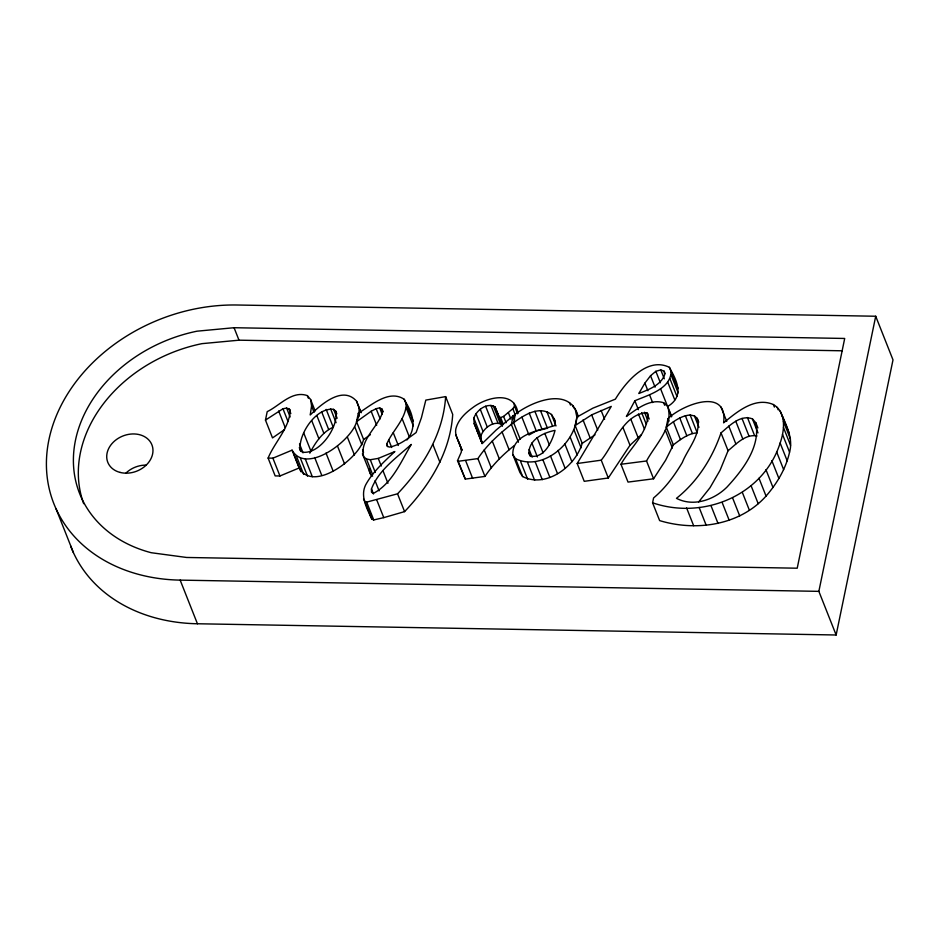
<?xml version="1.0" encoding="UTF-8"?>
<svg xmlns="http://www.w3.org/2000/svg" width="940" height="940" viewBox="0 0 940 940"><rect width="100%" height="100%" fill="white"/><g stroke="black" fill="none" stroke-linecap="round" stroke-linejoin="round"><path stroke-width="1.41" d="M363.615 439.509L356.565 421.696L358.316 413.236C371.1 405.469 388.913 389.019 404.259 399.312L406.303 403.237C406.221 419.005 392.662 430.214 386.751 444.009L387.115 446.277L389.454 447.076C399.618 445.302 407.937 438.416 416.103 432.565L421.426 417.713L425.82 400.099L445.642 396.61L452.704 414.423C450.331 451.94 429.933 485.028 404.588 511.619L383.767 517.635L373.732 519.938L371.84 519.127C366.682 507.941 359.221 494.969 366.706 483.031C373.944 470.776 384.625 461.188 394.87 451.529L378.268 458.403L370.278 459.731L366.471 458.99L363.78 456.922C358.998 440.272 378.174 427.195 382.639 412.037L382.075 409.147L379.643 407.854L376.153 408.689L371.147 411.262L356.565 421.696C351.983 440.237 306.181 475.346 292.07 450.166L272.894 458.168L268.112 458.086L275.162 475.899L279.955 475.981L299.12 467.979C313.243 493.159 359.033 458.062 363.615 439.509L370.348 434.703M370.619 516.777L370.63 514.192M406.95 439.967C416.514 428.746 413.424 414.869 406.303 403.237M671.642 416.455L667.611 406.28L663.64 402.72C649.775 398.443 636.991 408.971 626.381 416.479L634.864 400.757C648.306 394.929 671.266 388.925 671.184 370.713L669.409 367.329C647.061 356.401 625.605 382.263 615.371 399.159L592.87 408.172L576.902 417.078C574.587 444.315 542.11 471.422 515.578 458.744L512.841 454.608C511.983 433.575 540.606 430.285 555.399 425.338L554.295 419.029L551.451 414.47C539.078 405.246 524.073 415.163 513.628 422.612C500.233 432.988 487.272 444.338 477.908 458.603L458.25 461.281L457.51 460.682L461.364 451.964C461.693 443.821 454.208 437.417 455.818 429.051C458.038 419.769 465.347 412.954 472.82 407.572C485.757 397.573 514.732 389.372 517.975 413.4M660.55 388.714L667.6 406.527C682.804 397.397 678.715 384.284 671.184 370.713M369.549 468.919L369.455 471.586L370.83 474.735L372.628 476.122M284.503 429.627L272.518 437.911L265.468 420.098L267.207 411.638C279.685 405.704 292.011 390.218 307.333 395.611L310.611 399.535L311.575 405.986L310.224 414.975C321.057 404.529 342.806 385.153 356.624 401.286L359.174 408.113L358.798 416.267L356.565 421.696M335.803 411.25C338.87 426.372 320.07 454.537 302.469 452.199L300.33 450.424C297.651 435.291 315.899 406.973 333.606 409.358L335.803 411.25L336.814 413.8M667.611 406.28C674.297 426.525 655.298 444.596 646.532 460.976L620.964 464.278L628.026 482.091L653.582 478.789L665.614 460.248L673.322 444.89C680.419 439.532 687.998 433.422 697.233 432.835L690.183 415.01C680.936 415.609 673.369 421.719 666.272 427.065L673.322 444.89M528.879 452.634C529.373 439.203 543.567 432.682 555.047 430.356C552.297 441.13 544.671 458.156 531.135 456.217L529.537 454.854L528.879 452.634L530.383 456.452M445.642 396.61C443.269 434.115 422.882 467.215 397.538 493.805L366.682 502.125L364.791 501.314L363.557 498.964M690.183 415.01L694.425 415.903L697.245 418.382C701.745 434.08 687.716 448.756 682.299 462.492C674.509 475.616 665.344 488.095 653.594 497.941L652.583 502.794C703.238 520.231 763.515 495.509 780.141 443.022C784.536 430.567 786.639 412.425 773.385 404.541C754.902 396.574 737.054 411.861 723.612 422.836C728.183 386.34 681.782 405.081 668.023 418.606L666.272 427.065M652.583 502.794L659.645 520.607C696.047 531.664 739.803 525.472 766.053 496.073C777.016 483.454 785.887 468.613 789.565 452.175C793.137 439.485 787.285 427.301 782.339 415.903M578.182 416.561C570.145 385.012 529.572 402.12 513.111 415.962L511.372 424.422L518.422 442.235M836.142 634.993L818.857 591.354L875.716 316.24L237.021 305.007A166.357 132.505 -21.6 0 0 48.915 439.755A166.357 132.505 -21.6 0 0 180.163 580.121L197.435 623.761L836.142 634.993L893 359.879L875.716 316.24M512.841 454.608L519.89 472.421L522.64 476.568C546.304 488.53 575.456 466.311 582.201 443.351L575.151 425.538L576.902 417.078L575.163 408.923M309.824 453.174C315.147 442.952 322.232 432.036 333.23 427.218L326.18 409.394M721.015 432.905C712.332 458.215 697.515 481.538 676.471 498.341C693.591 507.189 714.095 499.892 727.008 487.061C742.647 470.118 760.589 447.005 755.877 422.847L752.447 418.887C740.227 414.258 729.546 425.797 721.015 432.905L728.077 450.718L720.052 470.329L709.959 487.778L698.655 501.96M371.464 488.918C378.797 469.847 396.668 457.698 411.25 444.432C401.028 461.681 391.933 483.748 373.368 493.382L371.488 492.243L371.464 488.918L373.486 494.005M473.842 418.147L480.892 435.972L481.233 441.401L474.171 423.588L473.842 418.147C476.38 410.322 487.002 402.156 495.028 406.891L502.536 425.468M480.892 435.972C483.442 428.135 494.052 419.969 502.078 424.704L495.028 406.891M268.112 458.086C274.668 442.023 289.896 427.653 290.202 409.711L286.618 408.066L282.964 408.771L265.468 420.098M644.887 383.12L638.836 393.519C648.53 389.583 660.503 385.518 664.627 374.919L664.169 371.206L660.773 369.902L655.85 371.323L650.55 375.73L644.887 383.12L647.907 390.758M641.174 434.856L630 445.266L608.298 477.99L584.234 481.327L577.184 463.514L611.27 406.397L591.66 414.869L575.151 425.538M577.184 463.514L601.236 460.177C613.797 444.702 623.326 414.199 646.685 412.672L648.048 413.941C647.707 433.516 629.988 448.11 620.964 464.278M496.99 411.473L498.341 416.032L500.609 417.583L503.593 416.397L512.829 408.7L514.544 406.162L513.945 403.225M457.51 460.682L465.3 479.095L484.958 476.416C492.865 464.536 503.135 454.408 514.286 445.572M728.077 450.718C736.138 444.115 745.538 433.693 756.994 436.007M520.173 439.156L513.628 422.612L514.991 415.997L513.111 415.962L496.214 429.968L482.103 443.692L480.457 437.793L474.171 423.588M582.201 443.351L595.008 434.856M546.152 428.64L536.27 430.92L528.973 435.009L521.923 417.196M234.06 327.719L197.036 331.186A138.685 110.462 -21.6 0 0 75.482 440.226A138.685 110.462 -21.6 0 0 151.246 552.72L186.578 557.467L797.214 568.207L844.696 338.459L234.06 327.719L238.995 340.186L842.299 350.796M238.995 340.186L201.971 343.652A138.685 110.462 -21.6 0 0 83.672 503.676M180.163 580.121L818.857 591.354M676.459 385.142L678.234 388.537M411.309 417.137L413.353 421.049M789.4 433.728L780.224 411.168M783.431 421.355L790.481 439.168M777.204 407.326L778.214 409.863M783.478 427.5L790.54 445.313M773.385 404.541L774.395 407.09M782.503 434.351L789.565 452.175M780.141 443.022L787.191 460.835M776.593 451.799L783.643 469.612M771.857 460.682L778.908 478.495M755.877 422.847L757.887 427.935M752.447 418.887L757.981 432.882M747.429 417.501L754.479 435.314M765.947 469.683L772.997 487.496M742.001 418.394L749.051 436.207M758.991 478.248L766.053 496.073M735.785 421.261L742.847 439.074M728.794 426.102L735.844 443.915M720.98 406.997L726.738 421.39M751.13 485.839L758.181 503.652M742.353 492.443L749.403 510.267M732.659 498.071L739.709 515.895M697.245 418.382L698.749 422.201M694.425 415.903L698.961 427.359M669.409 367.329L675.954 383.873M722.167 502.536L729.229 520.361M671.113 375.037L678.163 392.849M685.354 415.715L692.416 433.528M669.891 378.609L676.941 396.422M664.169 371.206L665.179 373.744M667.717 382.075L674.779 399.888M660.773 369.902L664.298 378.82M679.761 417.947L686.823 435.761M710.993 505.673L718.043 523.486M655.85 371.323L660.385 382.768M669.539 411.732L671.548 416.82M673.404 421.743L680.454 439.556M663.64 402.72L664.65 405.257M668.023 418.606L669.022 421.155M650.55 375.73L655.086 387.174M699.137 507.447L706.187 525.272M665.332 430.191L672.382 448.004M649.599 394.941L652.618 402.567M686.588 507.894L693.638 525.707M646.685 412.672L649.199 419.029M644.488 412.214L648.013 421.12M641.656 412.625L646.191 424.081M634.864 400.757L638.389 409.664M638.436 413.953L644.488 429.228M630.881 419.358L637.943 437.171M646.532 460.976L653.582 478.789M622.95 427.453L630 445.266M601.083 410.357L604.608 419.264M591.66 414.869L597.711 430.144M601.236 460.177L608.298 477.99M583.023 419.933L590.073 437.746M576.572 412.919L578.077 416.737M572.754 405.422L573.764 407.96M569.487 402.555L570.498 405.093M574.046 429.991L581.096 447.804M570.192 437.182L577.242 454.995M564.858 443.986L571.908 461.798M554.295 419.029L555.305 421.566M551.451 414.47L555.986 425.926M546.857 411.697L552.403 425.691M558.019 450.378L565.069 468.19M540.512 410.686L547.573 428.499M544.812 433.399L549.348 444.843M534.872 411.238L541.922 429.051M550.429 455.782L557.49 473.596M529.22 413.106L536.27 430.92M537.093 437.605L543.144 452.88M542.827 459.601L549.877 477.426M531.864 442.987L537.41 456.981M514.544 406.162L517.564 413.8M535.212 461.846L542.263 479.659M529.138 449.531L532.169 457.169M512.829 408.7L515.343 415.069M513.111 415.962L514.627 419.781M508.423 412.778L510.937 419.134M527.575 462.504L534.625 480.316M503.593 416.397L506.108 422.765M520.607 461.493L527.657 479.306M500.609 417.583L503.135 423.952M515.578 458.744L522.64 476.568M498.341 416.032L502.371 426.208M493.23 405.728L500.28 423.541M502.066 431.93L509.116 449.743M490.892 405.305L497.953 423.118M485.628 406.256L492.689 424.069M480.258 409.288L487.308 427.113M492.255 441.024L499.305 458.838M475.946 413.541L482.995 431.366M480.457 437.793L482.467 442.881M477.097 430.614L482.126 443.339M484.206 449.919L491.256 467.732M477.908 458.603L484.958 476.416M461.011 447.416L462.022 449.966M455.877 434.985L461.928 450.248L458.403 441.436M465.594 460.565L472.644 478.378M458.25 461.281L465.3 479.095M432.905 444.514L439.955 462.327M404.259 399.312L410.804 415.856M406.268 408.031L413.318 425.844M402.109 418.617L409.159 436.442M393.272 432.753L398.313 445.478M382.075 409.147L383.085 411.697M379.643 407.854L382.169 414.223M376.153 408.689L380.183 418.864M388.655 439.873L391.674 447.499M386.751 444.009L387.75 446.547M371.147 411.262L376.681 425.268M397.538 493.805L404.588 511.619M356.624 401.286L361.16 412.742M359.174 408.113L360.678 411.931M378.268 458.403L381.288 466.04M382.909 470.552L387.95 483.278M358.316 413.236L359.327 415.786M370.278 459.731L375.307 472.456M354.815 427.019L361.865 444.832M366.471 458.99L372.51 474.265M375.072 480.704L379.102 490.88M362.546 449.778L363.557 452.316M362.405 453.773L370.83 474.735M376.705 499.822L383.767 517.635M347.412 437.182L354.462 455.007M333.606 409.358L337.143 418.265M330.551 408.689L336.085 422.683M366.682 502.125L373.732 519.938M364.791 501.314L371.84 519.127M337.507 446.089L344.557 463.902M321.609 411.673L328.659 429.498M310.611 399.535L315.147 410.991M316.839 415.527L323.889 433.34M311.575 405.986L314.089 412.355M307.333 395.611L308.344 398.161M326.004 453.056L333.054 470.87M311.857 420.944L318.919 438.757M314.677 457.498L321.727 475.323M303.702 432.905L310.752 450.718M288.815 408.501L290.836 413.588M286.618 408.066L290.143 416.972M299.519 443.95L303.044 452.857M305.265 458.885L312.315 476.697M299.296 447.628L300.812 451.447M282.964 408.771L288.004 421.496M300.436 458.274L307.486 476.087M278.651 410.991L285.196 427.536M296.629 456.617L303.679 474.43M293.832 453.914L300.894 471.727M292.07 450.166L299.12 467.979M272.894 458.168L279.955 475.981M56.095 508.904L73.379 552.556M197.435 623.761A166.357 132.505 -21.6 0 1 70.606 545.917M126.148 472.879A23.723 18.894 -21.6 0 1 146.252 465.112M120.038 472.409A23.723 18.894 -21.6 0 0 152.891 448.873A23.723 18.894 -21.6 0 0 116.619 439.403A23.723 18.894 -21.6 0 0 120.038 472.409"/></g></svg>
